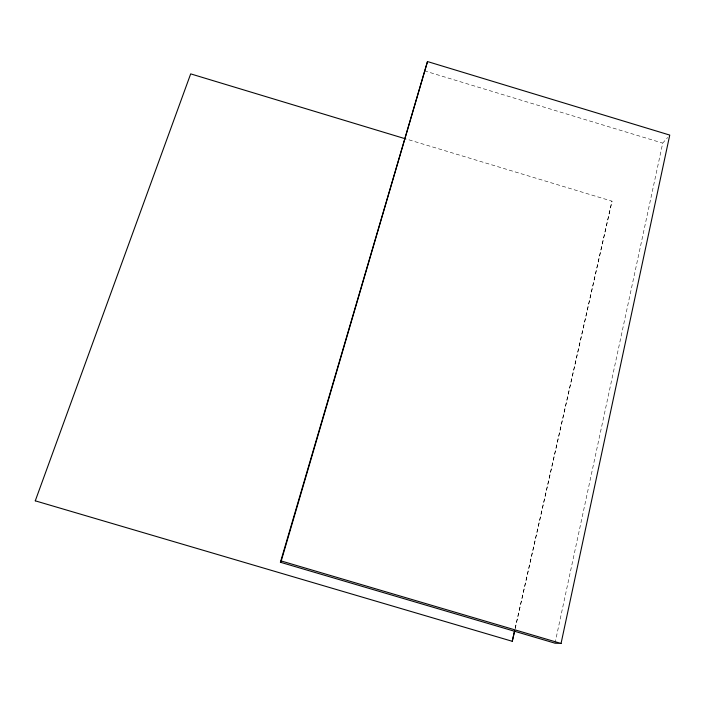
<?xml version="1.0" encoding="UTF-8"?>
<svg xmlns="http://www.w3.org/2000/svg" width="705" height="705" viewBox="0 0 705 705"><rect width="100%" height="100%" fill="white"/><g stroke="black" fill="none" stroke-linecap="round" stroke-linejoin="round"><path stroke-width="0.53" stroke-dasharray="3.52 2.64" d="M555.002 643.18L662.718 143.124L667.644 137.493M515.152 628.411L611.975 201.207M515.152 628.543L612.01 201.172L406.274 139.017M424.392 70.835L662.718 143.124"/><path stroke-width="1.06" d="M561.057 643.445L669.75 135.078L427.494 61.555L280.414 562.264L555.002 643.18L561.057 643.445L281.224 560.977L280.414 562.264M35.25 500.823L512.262 641.294L514.668 630.561M512.262 641.294L514.668 630.667M281.224 560.977L427.494 61.555M35.276 500.832L190.685 73.875L405.542 138.841"/></g></svg>
